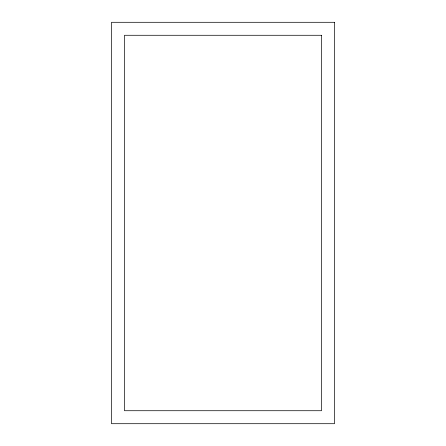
<?xml version="1.0" encoding="UTF-8"?>
<svg xmlns="http://www.w3.org/2000/svg" width="446" height="446" viewBox="0 0 446 446"><rect width="100%" height="100%" fill="white"/><g stroke="black" fill="none" stroke-linecap="round" stroke-linejoin="round"><path stroke-width="0.67" d="M334.5 22.3L111.5 22.3L111.5 423.7L334.5 423.7L334.5 22.3M321.521 35.279L124.479 35.279L124.479 410.721L321.521 410.721L321.521 35.279"/></g></svg>
